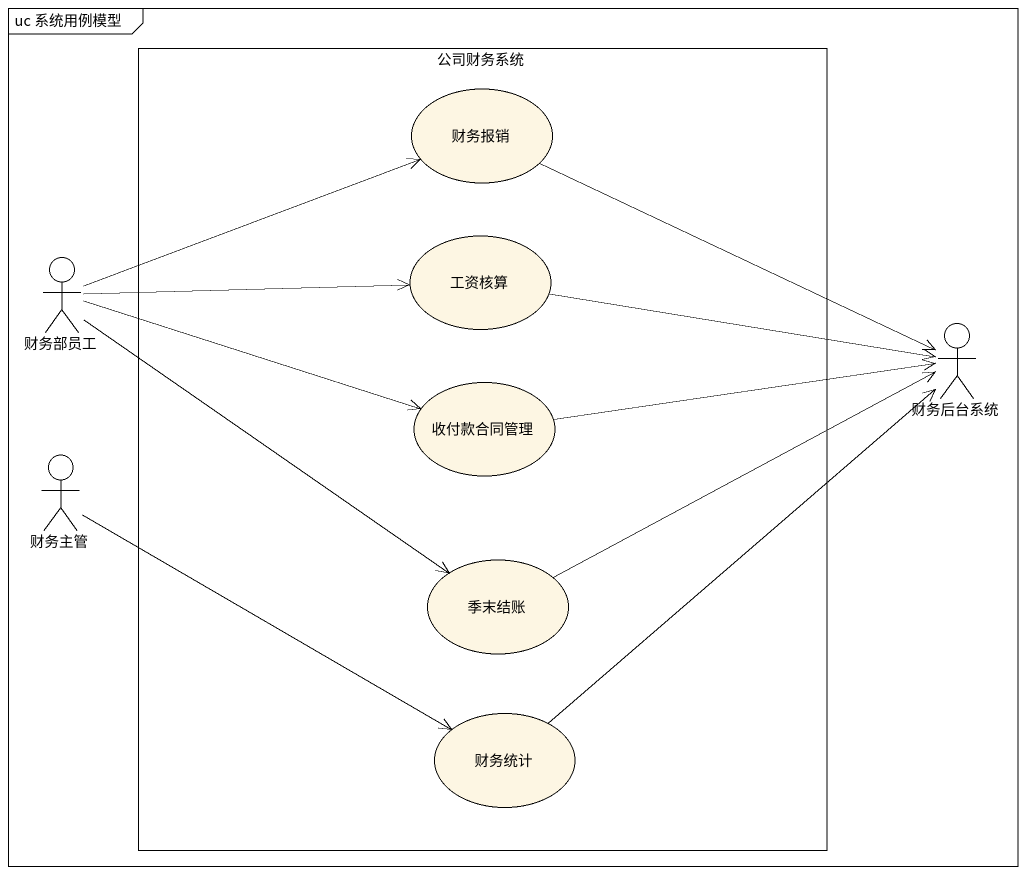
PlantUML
@startuml
mainframe uc 系统用例模型
rectangle 公司财务系统 {
  usecase 财务报销
  usecase 工资核算
  usecase 收付款合同管理
  usecase 季末结账
  usecase 财务统计
}
actor 财务部员工
actor 财务后台系统
actor 财务主管
财务报销 -right-> 财务后台系统
工资核算 -right-> 财务后台系统
财务部员工 -right-> 财务报销
财务部员工 -right-> 工资核算
财务部员工 -right-> 收付款合同管理
财务部员工 --> 季末结账
收付款合同管理 -right-> 财务后台系统
财务主管 -right-> 财务统计
季末结账 -right-> 财务后台系统
财务统计 -up-> 财务后台系统
@enduml
